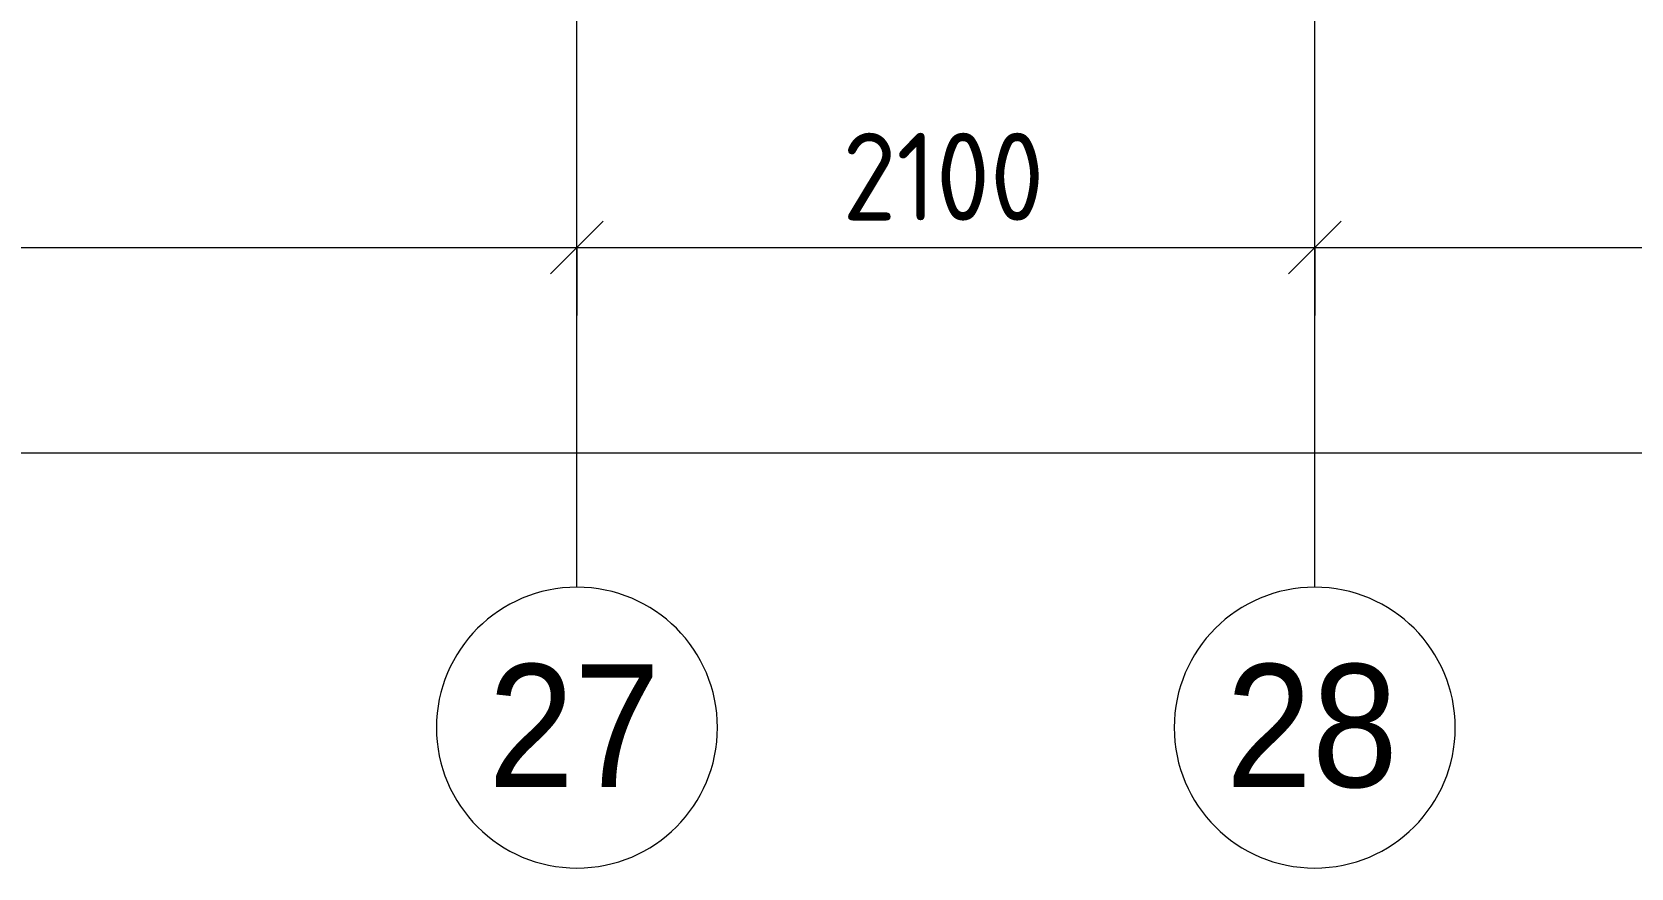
# Model space of a CAD drawing. Header units: millimetres. Extents: x 81469 to 279813, y -8553 to 29000.
# Drawn here: x 97059 to 101610, y -2706 to -325 of the extents above; entities that cross this region are included whole.
import ezdxf

# ---------------------------------------------------------------- set-up
doc = ezdxf.new("R2010")
doc.units = ezdxf.units.MM
for name, color, linetype, lineweight in [('A-ANNO-DIMS', 7, 'Continuous', 9), ('A-ANNO-DIMS-100', 7, 'Continuous', 9), ('Оси', 7, 'Continuous', 9), ('Оси-1', 7, 'Continuous', 20)]:
    doc.layers.add(name, color=color, linetype=linetype, lineweight=lineweight)
doc.styles.add('Arial', font='arial.ttf', dxfattribs={"width": 0.9, "height": 350})
doc.styles.add('ISOCPEUR', font='isocpeur.ttf', dxfattribs={"width": 0.9, "height": 250})
doc.dimstyles.new('ISO-2_5_0_9К_БОЛЬШОЙ', dxfattribs={"dimscale": 304.8, "dimtxt": 248.995294, "dimasz": 0.492126, "dimexe": 0.393701, "dimexo": 0.984252, "dimgap": 0, "dimtad": 1, "dimdec": 0, "dimrnd": 10, "dimzin": 0, "dimdsep": 46, "dimtxsty": 'ISOCPEUR', "dimblk1": 'OBLIQUE', "dimblk2": 'OBLIQUE', "dimsah": 1, "dimcen": 0.09, "dimdle": 0.393701, "dimazin": 0, "dimtfac": 1, "dimtdec": 4, "dimtix": 1, "dimtmove": 0, "dimatfit": 3, "dimfxl": 1, "dimtvp": 1, "dimtolj": 1, "dimtzin": 0, "dimarcsym": 2})

# ---------------------------------------------------------------- blocks, each defined once
blk = doc.blocks.new('Ось сетки - D8-29747960-План отделки стен 3 этажа в осях 23-33')
at = {"layer": 'Оси-1'}
for start, end in [(360, 180), (180, 360)]:
    blk.add_arc((0, 0), 4, start, end, dxfattribs=at)
blk = doc.blocks.new('DIMBLOCK18-План отделки стен 3 этажа в осях 23-33')
at = {"layer": 'A-ANNO-DIMS-100'}
for p, q in [((94660, -1132.6), (94660, -818.6)), ((98610, -1132.6), (98610, -818.6)), ((94660, -938.6), (98610, -938.6)), ((94660, -938.6), (94660, -1132.6)), ((98610, -938.6), (98610, -1132.6))]:
    blk.add_line(p, q, dxfattribs=at)
at = {"layer": 'A-ANNO-DIMS-100', "lineweight": 20}
for p, q in [((94660, -938.6), (94735, -863.6)), ((98610, -938.6), (98685, -863.6)), ((94660, -938.6), (94585, -1013.6)), ((98610, -938.6), (98535, -1013.6))]:
    blk.add_line(p, q, dxfattribs=at)
at = {"layer": 'A-ANNO-DIMS-100', "color": 0, "insert": (96319, -612), "char_height": 250, "width": 758.478, "attachment_point": 1, "line_spacing_factor": 1.149209, "style": 'ISOCPEUR'}
blk.add_mtext('3950', dxfattribs=at)
blk = doc.blocks.new('_Oblique')
at = {"color": 0, "linetype": 'ByBlock', "lineweight": -2}
blk.add_line((-0.5, -0.5), (0.5, 0.5), dxfattribs=at)
blk = doc.blocks.new('DIMBLOCK19-План отделки стен 3 этажа в осях 23-33')
at = {"layer": 'A-ANNO-DIMS-100'}
for p, q in [((98610, -1132.6), (98610, -818.6)), ((100710, -1132.6), (100710, -818.6)), ((98610, -938.6), (100710, -938.6)), ((98610, -938.6), (98610, -1132.6)), ((100710, -938.6), (100710, -1132.6))]:
    blk.add_line(p, q, dxfattribs=at)
at = {"layer": 'A-ANNO-DIMS-100', "lineweight": 20}
for p, q in [((98610, -938.6), (98685, -863.6)), ((100710, -938.6), (100785, -863.6)), ((98610, -938.6), (98535, -1013.6)), ((100710, -938.6), (100635, -1013.6))]:
    blk.add_line(p, q, dxfattribs=at)
at = {"layer": 'A-ANNO-DIMS-100', "color": 0, "insert": (99365.5, -612), "char_height": 250, "width": 706.764, "attachment_point": 1, "line_spacing_factor": 1.149209, "style": 'ISOCPEUR'}
blk.add_mtext('2100', dxfattribs=at)
blk = doc.blocks.new('DIMBLOCK20-План отделки стен 3 этажа в осях 23-33')
at = {"layer": 'A-ANNO-DIMS-100'}
for p, q in [((100710, -1132.6), (100710, -818.6)), ((105810, -1132.6), (105810, -818.6)), ((100710, -938.6), (105810, -938.6)), ((100710, -938.6), (100710, -1132.6)), ((105810, -938.6), (105810, -1132.6))]:
    blk.add_line(p, q, dxfattribs=at)
at = {"layer": 'A-ANNO-DIMS-100', "lineweight": 20}
for p, q in [((100710, -938.6), (100785, -863.6)), ((105810, -938.6), (105885, -863.6)), ((100710, -938.6), (100635, -1013.6)), ((105810, -938.6), (105735, -1013.6))]:
    blk.add_line(p, q, dxfattribs=at)
at = {"layer": 'A-ANNO-DIMS-100', "color": 0, "insert": (102965.5, -612), "char_height": 250, "width": 706.764, "attachment_point": 1, "line_spacing_factor": 1.149209, "style": 'ISOCPEUR'}
blk.add_mtext('5100', dxfattribs=at)
blk = doc.blocks.new('DIMBLOCK26-План отделки стен 3 этажа в осях 23-33')
at = {"layer": 'A-ANNO-DIMS-100'}
for p, q in [((84560, -1717.9), (84560, -1404)), ((125010, -1717.9), (125010, -1404)), ((84440, -1524), (125130, -1524)), ((84560, -1524), (84560, -1717.9)), ((125010, -1524), (125010, -1717.9))]:
    blk.add_line(p, q, dxfattribs=at)
at = {"layer": 'A-ANNO-DIMS-100', "lineweight": 20}
for p, q in [((84560, -1524), (84635, -1449)), ((125010, -1524), (125085, -1449)), ((84560, -1524), (84485, -1599)), ((125010, -1524), (124935, -1599))]:
    blk.add_line(p, q, dxfattribs=at)
at = {"layer": 'A-ANNO-DIMS-100', "color": 0, "insert": (104366, -1197.4), "char_height": 250, "width": 1005.558, "attachment_point": 1, "line_spacing_factor": 1.149209, "style": 'ISOCPEUR'}
blk.add_mtext('40450', dxfattribs=at)

msp = doc.modelspace()

# ---------------------------------------------------------------- linework, layer by layer
at = {"layer": 'Оси'}
for p, q in [((98610, -1906.3), (98610, 593.7)), ((100710, -1906.3), (100710, 593.7))]:
    msp.add_line(p, q, dxfattribs=at)

# ---------------------------------------------------------------- block references
at = {"layer": 'Оси-1', "xscale": 99.99999999999993, "yscale": 99.99999999999993, "zscale": 99.99999999999993}
for p in [(98610, -2306.3), (100710, -2306.3)]:
    msp.add_blockref('Ось сетки - D8-29747960-План отделки стен 3 этажа в осях 23-33', p, dxfattribs=at)

# ---------------------------------------------------------------- texts
at = {"layer": 'Оси', "char_height": 350, "width": 606.076, "attachment_point": 1, "style": 'Arial'}
for s, insert in [('27', (98357.4, -2125.6)), ('28', (100457.4, -2125.6))]:
    msp.add_mtext(s, dxfattribs=dict(at, insert=insert))

# ---------------------------------------------------------------- dimensions: what is measured, and where the dimension line sits
at = {"layer": 'A-ANNO-DIMS'}
for base, p1, p2, override, picture, middle in [((98610, -938.6), (94660, -832.6), (98610, -832.6), {"dimpost": '<>', "dimfxl": 3950}, 'DIMBLOCK18-План отделки стен 3 этажа в осях 23-33', (96635, -813.6)), ((100710, -938.6), (98610, -832.6), (100710, -832.6), {"dimpost": '<>', "dimfxl": 2100}, 'DIMBLOCK19-План отделки стен 3 этажа в осях 23-33', (99660, -813.6)), ((105810, -938.6), (100710, -832.6), (105810, -832.6), {"dimpost": '<>', "dimfxl": 5100}, 'DIMBLOCK20-План отделки стен 3 этажа в осях 23-33', (103260, -813.6)), ((125010, -1524), (84560, -1417.9), (125010, -1417.9), {"dimpost": '<>', "dimfxl": 40450}, 'DIMBLOCK26-План отделки стен 3 этажа в осях 23-33', (104785, -1399))]:
    dim = msp.add_linear_dim(base=base, p1=p1, p2=p2, dimstyle='ISO-2_5_0_9К_БОЛЬШОЙ', override=override, dxfattribs=at)
    dim.commit()
    dim.dimension.update_dxf_attribs({"geometry": picture, "text_midpoint": middle})

doc.saveas('drawing.dxf')
